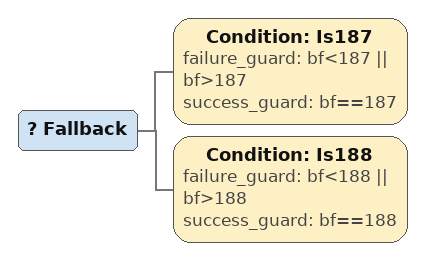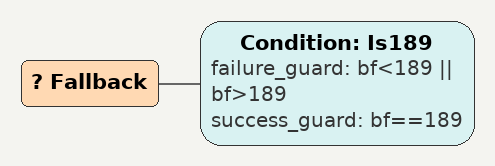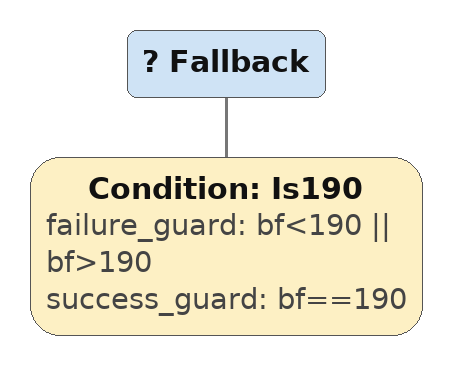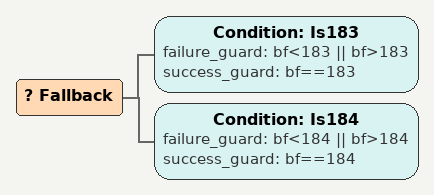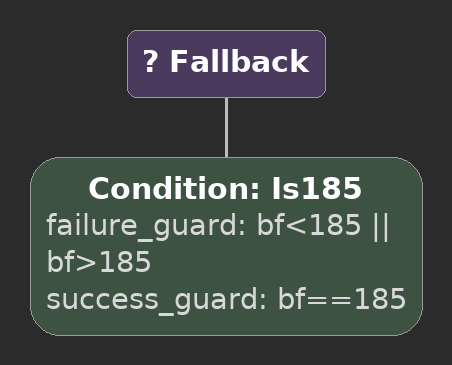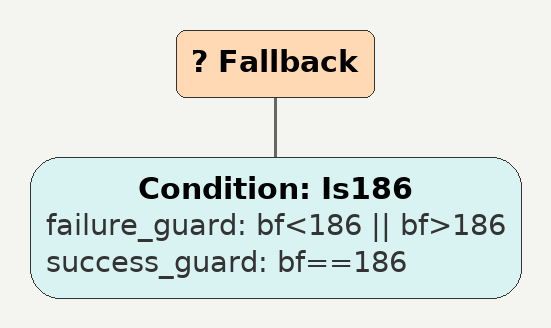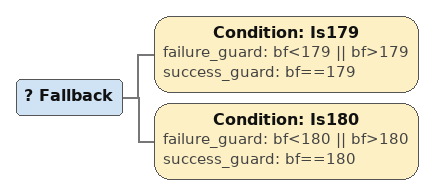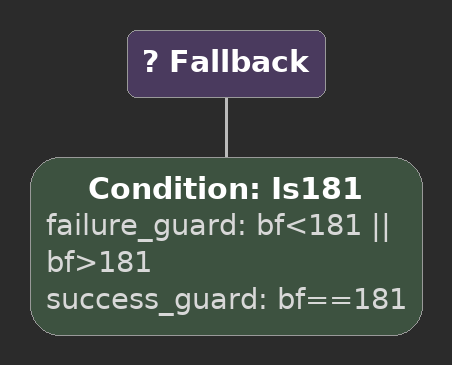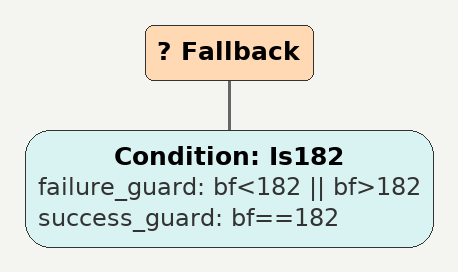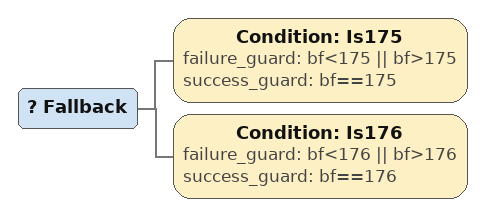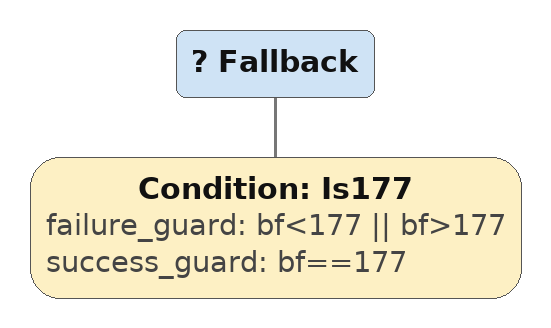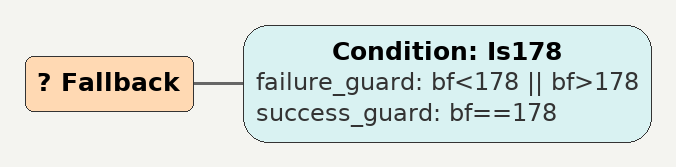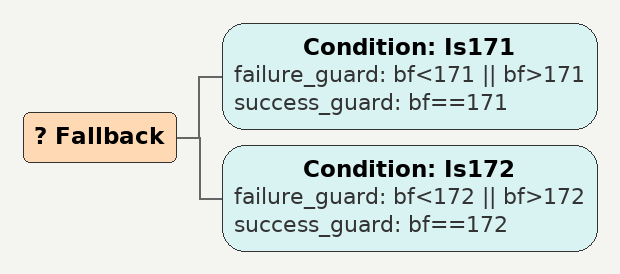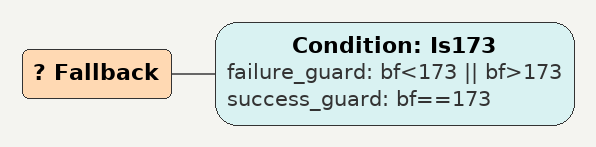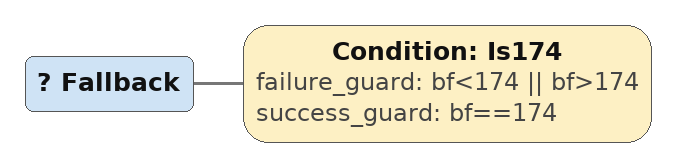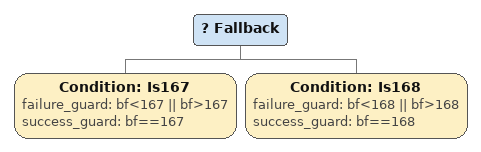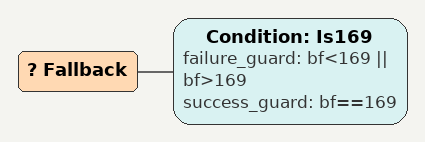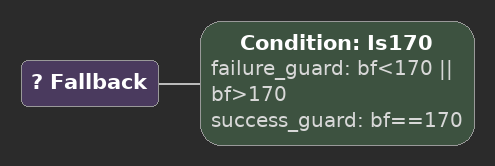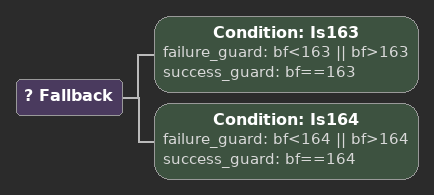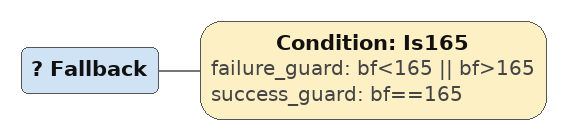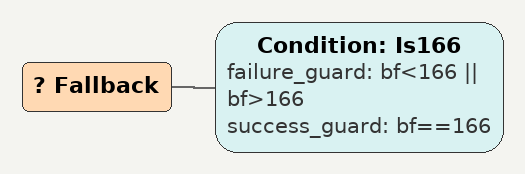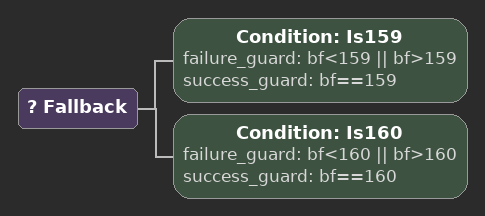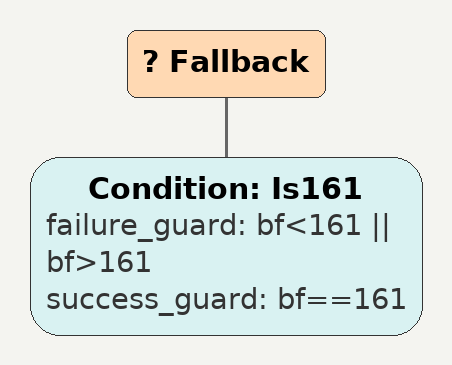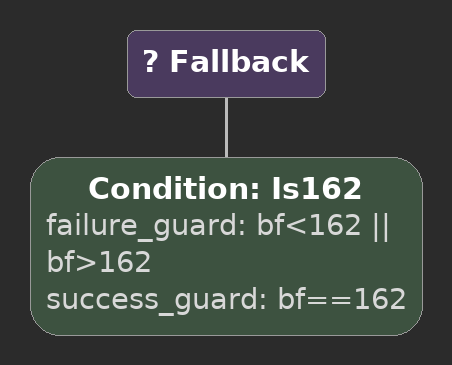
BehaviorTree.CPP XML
<Fallback>
    <Condition ID="Is187" failure_guard="bf&lt;187 || bf>187" success_guard="bf==187"/>
    <Condition ID="Is188" failure_guard="bf&lt;188 || bf>188" success_guard="bf==188"/>
        sequence186
        sequence
        children {
        } end_children
    } end_composite
</Fallback>

<Fallback>
    <Condition ID="Is189" failure_guard="bf&lt;189 || bf>189" success_guard="bf==189"/>
        sequence186
        sequence
        children {
        } end_children
    } end_composite
</Fallback>

<Fallback>
    <Condition ID="Is190" failure_guard="bf&lt;190 || bf>190" success_guard="bf==190"/>
        sequence186
        sequence
        children {
        } end_children
    } end_composite
</Fallback>

<Fallback>
    <Condition ID="Is183" failure_guard="bf&lt;183 || bf>183" success_guard="bf==183"/>
    <Condition ID="Is184" failure_guard="bf&lt;184 || bf>184" success_guard="bf==184"/>
        sequence182
        sequence
        children {
        } end_children
    } end_composite
</Fallback>

<Fallback>
    <Condition ID="Is185" failure_guard="bf&lt;185 || bf>185" success_guard="bf==185"/>
        sequence182
        sequence
        children {
        } end_children
    } end_composite
</Fallback>

<Fallback>
    <Condition ID="Is186" failure_guard="bf&lt;186 || bf>186" success_guard="bf==186"/>
        sequence182
        sequence
        children {
        } end_children
    } end_composite
</Fallback>

<Fallback>
    <Condition ID="Is179" failure_guard="bf&lt;179 || bf>179" success_guard="bf==179"/>
    <Condition ID="Is180" failure_guard="bf&lt;180 || bf>180" success_guard="bf==180"/>
        sequence178
        sequence
        children {
        } end_children
    } end_composite
</Fallback>

<Fallback>
    <Condition ID="Is181" failure_guard="bf&lt;181 || bf>181" success_guard="bf==181"/>
        sequence178
        sequence
        children {
        } end_children
    } end_composite
</Fallback>

<Fallback>
    <Condition ID="Is182" failure_guard="bf&lt;182 || bf>182" success_guard="bf==182"/>
        sequence178
        sequence
        children {
        } end_children
    } end_composite
</Fallback>

<Fallback>
    <Condition ID="Is175" failure_guard="bf&lt;175 || bf>175" success_guard="bf==175"/>
    <Condition ID="Is176" failure_guard="bf&lt;176 || bf>176" success_guard="bf==176"/>
        sequence174
        sequence
        children {
        } end_children
    } end_composite
</Fallback>

<Fallback>
    <Condition ID="Is177" failure_guard="bf&lt;177 || bf>177" success_guard="bf==177"/>
        sequence174
        sequence
        children {
        } end_children
    } end_composite
</Fallback>

<Fallback>
    <Condition ID="Is178" failure_guard="bf&lt;178 || bf>178" success_guard="bf==178"/>
        sequence174
        sequence
        children {
        } end_children
    } end_composite
</Fallback>

<Fallback>
    <Condition ID="Is171" failure_guard="bf&lt;171 || bf>171" success_guard="bf==171"/>
    <Condition ID="Is172" failure_guard="bf&lt;172 || bf>172" success_guard="bf==172"/>
        sequence170
        sequence
        children {
        } end_children
    } end_composite
</Fallback>

<Fallback>
    <Condition ID="Is173" failure_guard="bf&lt;173 || bf>173" success_guard="bf==173"/>
        sequence170
        sequence
        children {
        } end_children
    } end_composite
</Fallback>

<Fallback>
    <Condition ID="Is174" failure_guard="bf&lt;174 || bf>174" success_guard="bf==174"/>
        sequence170
        sequence
        children {
        } end_children
    } end_composite
</Fallback>

<Fallback>
    <Condition ID="Is167" failure_guard="bf&lt;167 || bf>167" success_guard="bf==167"/>
    <Condition ID="Is168" failure_guard="bf&lt;168 || bf>168" success_guard="bf==168"/>
        sequence166
        sequence
        children {
        } end_children
    } end_composite
</Fallback>

<Fallback>
    <Condition ID="Is169" failure_guard="bf&lt;169 || bf>169" success_guard="bf==169"/>
        sequence166
        sequence
        children {
        } end_children
    } end_composite
</Fallback>

<Fallback>
    <Condition ID="Is170" failure_guard="bf&lt;170 || bf>170" success_guard="bf==170"/>
        sequence166
        sequence
        children {
        } end_children
    } end_composite
</Fallback>

<Fallback>
    <Condition ID="Is163" failure_guard="bf&lt;163 || bf>163" success_guard="bf==163"/>
    <Condition ID="Is164" failure_guard="bf&lt;164 || bf>164" success_guard="bf==164"/>
        sequence162
        sequence
        children {
        } end_children
    } end_composite
</Fallback>

<Fallback>
    <Condition ID="Is165" failure_guard="bf&lt;165 || bf>165" success_guard="bf==165"/>
        sequence162
        sequence
        children {
        } end_children
    } end_composite
</Fallback>

<Fallback>
    <Condition ID="Is166" failure_guard="bf&lt;166 || bf>166" success_guard="bf==166"/>
        sequence162
        sequence
        children {
        } end_children
    } end_composite
</Fallback>

<Fallback>
    <Condition ID="Is159" failure_guard="bf&lt;159 || bf>159" success_guard="bf==159"/>
    <Condition ID="Is160" failure_guard="bf&lt;160 || bf>160" success_guard="bf==160"/>
        sequence158
        sequence
        children {
        } end_children
    } end_composite
</Fallback>

<Fallback>
    <Condition ID="Is161" failure_guard="bf&lt;161 || bf>161" success_guard="bf==161"/>
        sequence158
        sequence
        children {
        } end_children
    } end_composite
</Fallback>

<Fallback>
    <Condition ID="Is162" failure_guard="bf&lt;162 || bf>162" success_guard="bf==162"/>
        sequence158
        sequence
        children {
        } end_children
    } end_composite
</Fallback>
